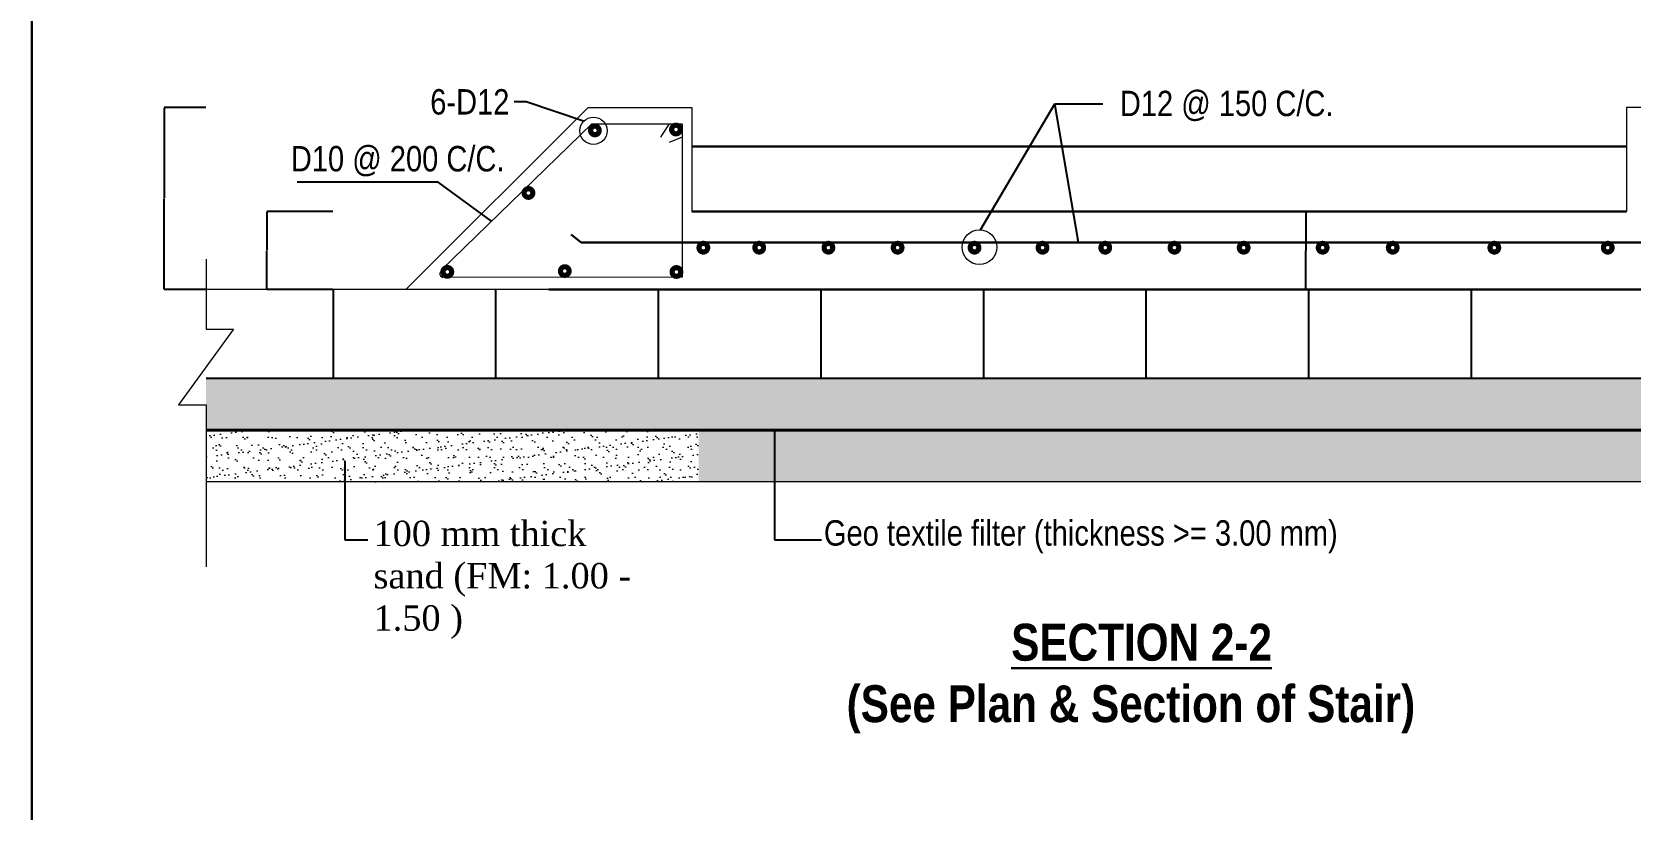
# Model space of a CAD drawing. Header units: inches. Extents: x 89000 to 1304432, y -10828 to 220529.
# Drawn here: x 798694 to 802739, y 79972 to 81940 of the extents above; entities that cross this region are included whole.
import ezdxf

# ---------------------------------------------------------------- set-up
doc = ezdxf.new("R2010")
doc.units = ezdxf.units.IN
doc.header["$LTSCALE"] = 7
doc.header["$MEASUREMENT"] = 0
doc.layers.add('Blocks', color=11, linetype='Continuous', lineweight=9)
doc.layers.add('Layer1', color=7, linetype='Continuous', lineweight=13)
doc.styles.get("Standard").update_dxf_attribs({"font": 'arial.ttf'})
doc.styles.add('TIMES', font='ARIALN.TTF')
doc.dimstyles.get("Standard").update_dxf_attribs({"dimtxt": 0.18, "dimasz": 0.18, "dimexe": 0.18, "dimexo": 0.0625, "dimgap": 0.09, "dimtad": 0, "dimtih": 1, "dimtoh": 1, "dimdec": 4, "dimzin": 0, "dimdsep": 46, "dimtxsty": 'Standard', "dimcen": 0.09, "dimadec": 0, "dimazin": 0, "dimtfac": 1, "dimtdec": 4, "dimtofl": 0, "dimtmove": 0, "dimatfit": 3, "dimfxl": 1, "dimtolj": 1, "dimtzin": 0, "dimarcsym": 0})
pattern_1 = [(50, (509985.74, 83518.1), (127.52927, -11.15736), [13.335, -146.685]), (355, (509985.74, 83518.1), (-24.66998, 133.73965), [10.668, -117.348]), (100.451, (509996.36, 83517.17), (102.85975, 122.58168), [11.333, -124.663]), (46.1842, (509985.74, 83553.66), (189.75533, -29.42963), [20.0025, -220.0275]), (96.6356, (510001.55, 83551.2), (166.18296, 173.19789), [16.9995, -186.9945]), (351.184, (509985.74, 83553.66), (166.18322, 173.19758), [16.002, -176.022]), (21, (510003.52, 83544.77), (106.130416, -71.585863), [13.335, -146.685]), (326, (510003.52, 83544.77), (43.26142, 128.931576), [10.668, -117.348]), (71.4514, (510012.36, 83538.8), (149.391544, 57.346), [11.333, -124.663]), (37.5, (509985.736, 83518.1), (2.162022, 59.188527), [0, -115.9256, 0, -119.126, 0, -117.7925]), (7.5, (509985.736, 83518.1), (46.773764, 70.126402), [0, -67.9196, 0, -113.2586, 0, -44.8945]), (327.5, (509946.087, 83518.1), (94.913417, -4.010121), [0, -44.45, 0, -138.684, 0, -184.023]), (317.5, (509928.31, 83518.1), (103.690427, 17.798544), [0, -57.785, 0, -92.1004, 0, -130.683])]
pattern_2 = [(37.5, (509985.736, 83518.1), (-1.280025, 39.153059), [0, -30.8864, 0, -34.544, 0, -33.02]), (7.5, (509985.736, 83518.1), (35.961863, 57.346008), [0, -16.6624, 0, -27.8384, 0, -10.668]), (327.5, (509960.742, 83518.1), (63.2793896, 0.1149748), [0, -10.16, 0, -36.576, 0, -47.752]), (317.5, (509960.74, 83518.1), (61.084516, 17.834346), [0, -5.08, 0, -23.9776, 0, -27.432])]

# ---------------------------------------------------------------- blocks, each defined once
blk = doc.blocks.new('*D279')
at = {"layer": 'Defpoints', "color": 0, "transparency": 16777216}
for p in [(799289.2, 81485.2), (799455.8, 81485.2), (799455.1, 81288.1)]:
    blk.add_point(p, dxfattribs=at)
at = {"layer": 'Layer1', "color": 0, "lineweight": -2, "transparency": 16777216}
for p, q in [((799455.7, 81485.2), (799289, 81485.2)), ((799455.1, 81288.1), (799289, 81288.1))]:
    blk.add_line(p, q, dxfattribs=at)
at = {"layer": 'Layer1', "color": 7, "lineweight": -2, "transparency": 16777216}
for p, q in [((799289.2, 81484.4), (799289.2, 81387.2)), ((799289.2, 81288.9), (799289.2, 81386))]:
    blk.add_line(p, q, dxfattribs=at)
at = {"layer": 'Layer1', "color": 7, "transparency": 16777216}
for points in [[(799289.1, 81484.4), (799289.4, 81484.4), (799289.2, 81485.2)], [(799289.1, 81288.9), (799289.4, 81288.9), (799289.2, 81288.1)]]:
    blk.add_solid(points, dxfattribs=at)
at = {"layer": 'Layer1', "color": 0, "lineweight": 30, "transparency": 16777216, "insert": (799289.2, 81386.6), "char_height": 0.8, "attachment_point": 5}
blk.add_mtext('\\A1;200', dxfattribs=at)
blk = doc.blocks.new('*D283')
at = {"layer": 'Defpoints', "color": 0, "transparency": 16777216}
for p in [(799029.2, 81749.1), (799134.2, 81749.1), (799134.4, 81288.1)]:
    blk.add_point(p, dxfattribs=at)
at = {"layer": 'Layer1', "color": 0, "lineweight": -2, "transparency": 16777216}
for p, q in [((799134.1, 81749.1), (799029, 81749.1)), ((799134.4, 81288.1), (799029, 81288.1))]:
    blk.add_line(p, q, dxfattribs=at)
at = {"layer": 'Layer1', "color": 7, "lineweight": -2, "transparency": 16777216}
for p, q in [((799029.2, 81748.3), (799029.2, 81519.2)), ((799029.2, 81288.9), (799029.2, 81518))]:
    blk.add_line(p, q, dxfattribs=at)
at = {"layer": 'Layer1', "color": 7, "transparency": 16777216}
for points in [[(799029.1, 81748.3), (799029.3, 81748.3), (799029.2, 81749.1)], [(799029.1, 81288.9), (799029.3, 81288.9), (799029.2, 81288.1)]]:
    blk.add_solid(points, dxfattribs=at)
at = {"layer": 'Layer1', "color": 0, "lineweight": 30, "transparency": 16777216, "insert": (799029.2, 81518.6), "char_height": 0.8, "attachment_point": 5}
blk.add_mtext('\\A1;400', dxfattribs=at)
blk = doc.blocks.new('*D288')
at = {"layer": 'Defpoints', "color": 0, "transparency": 16777216}
for p in [(801919.1, 81485.2), (802025, 81485.2), (802024.3, 81288.1)]:
    blk.add_point(p, dxfattribs=at)
at = {"layer": 'Layer1', "color": 0, "lineweight": -2, "transparency": 16777216}
for p, q in [((802024.9, 81485.2), (801918.9, 81485.2)), ((802024.3, 81288.1), (801918.9, 81288.1))]:
    blk.add_line(p, q, dxfattribs=at)
at = {"layer": 'Layer1', "color": 7, "lineweight": -2, "transparency": 16777216}
for p, q in [((801919.1, 81484.7), (801919.1, 81387)), ((801919.1, 81288.5), (801919.1, 81386.3))]:
    blk.add_line(p, q, dxfattribs=at)
at = {"layer": 'Layer1', "color": 7, "transparency": 16777216}
for points in [[(801919, 81484.7), (801919.2, 81484.7), (801919.1, 81485.2)], [(801919, 81288.5), (801919.2, 81288.5), (801919.1, 81288.1)]]:
    blk.add_solid(points, dxfattribs=at)
at = {"layer": 'Layer1', "color": 0, "lineweight": 30, "transparency": 16777216, "insert": (801919.1, 81386.6), "char_height": 0.55, "attachment_point": 5}
blk.add_mtext('\\A1;200', dxfattribs=at)
blk = doc.blocks.new('*D315')
at = {"layer": 'Defpoints', "color": 0, "transparency": 16777216}
for p in [(799289.2, 81485.2), (799455.8, 81485.2), (799455.1, 81288.1)]:
    blk.add_point(p, dxfattribs=at)
at = {"layer": 'Layer1', "color": 0, "lineweight": -2, "transparency": 16777216}
for p, q in [((799455.7, 81485.2), (799289, 81485.2)), ((799455.1, 81288.1), (799289, 81288.1))]:
    blk.add_line(p, q, dxfattribs=at)
at = {"layer": 'Layer1', "color": 7, "lineweight": -2, "transparency": 16777216}
for p, q in [((799289.2, 81484.4), (799289.2, 81387.2)), ((799289.2, 81288.9), (799289.2, 81386))]:
    blk.add_line(p, q, dxfattribs=at)
at = {"layer": 'Layer1', "color": 7, "transparency": 16777216}
for points in [[(799289.1, 81484.4), (799289.4, 81484.4), (799289.2, 81485.2)], [(799289.1, 81288.9), (799289.4, 81288.9), (799289.2, 81288.1)]]:
    blk.add_solid(points, dxfattribs=at)
at = {"layer": 'Layer1', "color": 0, "lineweight": 30, "transparency": 16777216, "insert": (799289.2, 81386.6), "char_height": 0.8, "attachment_point": 5}
blk.add_mtext('\\A1;200', dxfattribs=at)
blk = doc.blocks.new('*D320')
at = {"layer": 'Defpoints', "color": 0, "transparency": 16777216}
for p in [(799029.2, 81749.1), (799134.2, 81749.1), (799134.4, 81288.1)]:
    blk.add_point(p, dxfattribs=at)
at = {"layer": 'Layer1', "color": 0, "lineweight": -2, "transparency": 16777216}
for p, q in [((799134.1, 81749.1), (799029, 81749.1)), ((799134.4, 81288.1), (799029, 81288.1))]:
    blk.add_line(p, q, dxfattribs=at)
at = {"layer": 'Layer1', "color": 7, "lineweight": -2, "transparency": 16777216}
for p, q in [((799029.2, 81748.3), (799029.2, 81519.2)), ((799029.2, 81288.9), (799029.2, 81518))]:
    blk.add_line(p, q, dxfattribs=at)
at = {"layer": 'Layer1', "color": 7, "transparency": 16777216}
for points in [[(799029.1, 81748.3), (799029.3, 81748.3), (799029.2, 81749.1)], [(799029.1, 81288.9), (799029.3, 81288.9), (799029.2, 81288.1)]]:
    blk.add_solid(points, dxfattribs=at)
at = {"layer": 'Layer1', "color": 0, "lineweight": 30, "transparency": 16777216, "insert": (799029.2, 81518.6), "char_height": 0.8, "attachment_point": 5}
blk.add_mtext('\\A1;400', dxfattribs=at)
blk = doc.blocks.new('*D326')
at = {"layer": 'Defpoints', "color": 0, "transparency": 16777216}
for p in [(801919.1, 81485.2), (802025, 81485.2), (802024.3, 81288.1)]:
    blk.add_point(p, dxfattribs=at)
at = {"layer": 'Layer1', "color": 0, "lineweight": -2, "transparency": 16777216}
for p, q in [((802024.9, 81485.2), (801918.9, 81485.2)), ((802024.3, 81288.1), (801918.9, 81288.1))]:
    blk.add_line(p, q, dxfattribs=at)
at = {"layer": 'Layer1', "color": 7, "lineweight": -2, "transparency": 16777216}
for p, q in [((801919.1, 81484.7), (801919.1, 81387)), ((801919.1, 81288.5), (801919.1, 81386.3))]:
    blk.add_line(p, q, dxfattribs=at)
at = {"layer": 'Layer1', "color": 7, "transparency": 16777216}
for points in [[(801919, 81484.7), (801919.2, 81484.7), (801919.1, 81485.2)], [(801919, 81288.5), (801919.2, 81288.5), (801919.1, 81288.1)]]:
    blk.add_solid(points, dxfattribs=at)
at = {"layer": 'Layer1', "color": 0, "lineweight": 30, "transparency": 16777216, "insert": (801919.1, 81386.6), "char_height": 0.55, "attachment_point": 5}
blk.add_mtext('\\A1;200', dxfattribs=at)

msp = doc.modelspace()

# ---------------------------------------------------------------- hatches: boundary and pattern name
at = {"layer": 'Blocks', "lineweight": 9, "ltscale": 0.05}
h = msp.add_hatch(dxfattribs=at)
h.set_pattern_fill('AR-CONC', color=0, scale=0.7, style=0)
h.set_pattern_definition(pattern_1)
h.paths.add_polyline_path([(803959.60081, 81062.13988), (799135.19119, 81062.13988), (799135.19119, 80931.63988), (803959.60081, 80931.63988)])
h = msp.add_hatch(dxfattribs=at)
h.set_pattern_fill('AR-CONC', color=0, scale=0.7, style=0)
h.set_pattern_definition(pattern_1)
h.paths.add_polyline_path([(803959.60081, 81062.13988), (799135.19119, 81062.13988), (799135.19119, 80931.63988), (803959.60081, 80931.63988)])
h = msp.add_hatch(dxfattribs=at)
h.set_pattern_fill('AR-SAND', color=0, scale=0.8, style=0)
h.set_pattern_definition(pattern_2)
h.paths.add_polyline_path([(799135.19119, 80931.63988), (799135.19119, 80801.13988), (800382.04834, 80801.13988), (800382.04834, 80931.63988)])
h = msp.add_hatch(dxfattribs=at)
h.set_pattern_fill('AR-SAND', color=0, scale=0.8, style=0)
h.set_pattern_definition(pattern_2)
h.paths.add_polyline_path([(799135.19119, 80931.63988), (799135.19119, 80801.13988), (800382.04834, 80801.13988), (800382.04834, 80931.63988)])
h = msp.add_hatch(dxfattribs=at)
h.set_pattern_fill('AR-SAND', color=0, scale=0.8, style=0)
h.set_pattern_definition(pattern_2)
h.paths.add_polyline_path([(803959.60081, 80931.63988), (800382.04834, 80931.63988), (800382.04834, 80801.13988), (803959.60081, 80801.13988)])
h = msp.add_hatch(dxfattribs=at)
h.set_pattern_fill('AR-SAND', color=0, scale=0.8, style=0)
h.set_pattern_definition(pattern_2)
h.paths.add_polyline_path([(803959.60081, 80931.63988), (800382.04834, 80931.63988), (800382.04834, 80801.13988), (803959.60081, 80801.13988)])

# ---------------------------------------------------------------- linework, layer by layer
at = {"color": 0, "linetype": 'Continuous', "lineweight": -3, "ltscale": 0.5}
for p, q in [((799456.52822, 81288.08574), (799456.52822, 81063.16985)), ((799456.52822, 81288.08574), (799456.52822, 81063.16985)), ((799868.045, 81288.08574), (799868.045, 81063.16985)), ((799868.045, 81288.08574), (799868.045, 81063.16985)), ((800279.56177, 81288.08574), (800279.56177, 81063.16985)), ((800279.56177, 81288.08574), (800279.56177, 81063.16985)), ((800691.07855, 81288.08574), (800691.07855, 81063.16985)), ((800691.07855, 81288.08574), (800691.07855, 81063.16985)), ((801102.59533, 81288.08574), (801102.59533, 81063.16985)), ((801102.59533, 81288.08574), (801102.59533, 81063.16985)), ((801514.11211, 81288.08574), (801514.11211, 81063.16985)), ((801514.11211, 81288.08574), (801514.11211, 81063.16985)), ((801925.62889, 81288.08574), (801925.62889, 81063.16985)), ((801925.62889, 81288.08574), (801925.62889, 81063.16985)), ((802337.14567, 81288.08574), (802337.14567, 81063.16985)), ((802337.14567, 81288.08574), (802337.14567, 81063.16985)), ((799135.19119, 81063.16985), (803969.67266, 81063.16985)), ((799135.19119, 81063.16985), (803969.67266, 81063.16985))]:
    msp.add_line(p, q, dxfattribs=at)
at = {"layer": 'Blocks', "color": 0, "lineweight": 13, "ltscale": 0.05}
for p, q in [((800101.996, 81749.10445), (799640.97729, 81288.08574)), ((800101.996, 81749.10445), (799640.97729, 81288.08574)), ((800101.996, 81749.10445), (800364.796, 81749.10445)), ((800101.996, 81749.10445), (800364.796, 81749.10445)), ((800364.796, 81749.10445), (800364.796, 81485.18574)), ((800364.796, 81749.10445), (800364.796, 81485.18574)), ((802729.996, 81749.10445), (802729.996, 81485.18574)), ((802992.796, 81749.10445), (802729.996, 81749.10445)), ((802729.996, 81749.10445), (802729.996, 81485.18574)), ((802729.996, 81749.10445), (802729.996, 81485.18574)), ((802992.796, 81749.10445), (802729.996, 81749.10445)), ((802729.996, 81749.10445), (802729.996, 81485.18574)), ((800111.78978, 81707.80842), (799730.73418, 81338.13268)), ((800111.78978, 81707.80842), (799730.73418, 81338.13268)), ((800111.78978, 81707.80842), (800340.496, 81707.80842)), ((800111.78978, 81707.80842), (800340.496, 81707.80842)), ((800340.496, 81707.80842), (800340.496, 81318.91323)), ((800340.496, 81707.80842), (800340.496, 81318.91323)), ((800340.496, 81318.91323), (799734.40944, 81318.47289)), ((800340.496, 81318.91323), (799734.40944, 81318.47289)), ((800039.66454, 81288.08574), (799135.19119, 81288.08574)), ((800039.66454, 81288.08574), (799135.19119, 81288.08574)), ((800002.996, 81288.08574), (803959.60081, 81288.08574)), ((800002.996, 81288.08574), (803959.60081, 81288.08574)), ((803959.60081, 80801.13988), (799135.19119, 80801.13988)), ((803959.60081, 80801.13988), (799135.19119, 80801.13988))]:
    msp.add_line(p, q, dxfattribs=at)
at = {"layer": 'Blocks', "color": 0, "lineweight": 40, "ltscale": 0.05}
msp.add_line((803959.60081, 80931.63988), (799135.19119, 80931.63988), dxfattribs=at)
msp.add_line((803959.60081, 80931.63988), (799135.19119, 80931.63988), dxfattribs=at)
at = {"layer": 'Blocks', "color": 0, "lineweight": 13, "ltscale": 0.05}
for points in [[(800307.33849, 81707.80842), (800289.45904, 81680.2028), (800285.39982, 81673.93542)], [(800307.33849, 81707.80842), (800289.45904, 81680.2028), (800285.39982, 81673.93542)], [(800340.496, 81673.93542), (800307.33849, 81660.56122)], [(800340.496, 81673.93542), (800307.33849, 81660.56122)], [(799135.19119, 81364.42885), (799135.19119, 81187.41156), (799204.44564, 81187.41156), (799065.09808, 80996.02485), (799135.19119, 80996.02485), (799135.19119, 80585.44548)], [(799135.19119, 81364.42885), (799135.19119, 81187.41156), (799204.44564, 81187.41156), (799065.09808, 80996.02485), (799135.19119, 80996.02485), (799135.19119, 80585.44548)], [(799730.73418, 81338.13268), (799726.25415, 81327.76869), (799728.13443, 81322.75473), (799734.40944, 81318.47289)], [(799730.73418, 81338.13268), (799726.25415, 81327.76869), (799728.13443, 81322.75473), (799734.40944, 81318.47289)]]:
    msp.add_lwpolyline(points, dxfattribs=at)
for centre, radius in [((800115.8431, 81690.03254), 34.61008), ((800115.8431, 81690.03254), 34.61008), ((801092.52907, 81395.35521), 44.02274), ((801092.52907, 81395.35521), 44.02274)]:
    msp.add_circle(centre, radius, dxfattribs=at)
at = {"layer": 'Layer1', "color": 7, "lineweight": 30}
for p, q in [((802729.996, 81650.10445), (800364.796, 81650.10445)), ((802729.996, 81650.10445), (800364.796, 81650.10445)), ((802729.996, 81485.18574), (800364.796, 81485.18574)), ((802729.996, 81485.18574), (800364.796, 81485.18574)), ((800084.0722, 81406.82783), (800059.2503, 81427.45412)), ((800084.0722, 81406.82783), (800059.2503, 81427.45412)), ((800084.0722, 81406.82783), (803024.01505, 81406.82783)), ((800084.0722, 81406.82783), (803024.01505, 81406.82783)), ((803091.796, 81288.08574), (800002.996, 81288.08574)), ((803091.796, 81288.08574), (800002.996, 81288.08574))]:
    msp.add_line(p, q, dxfattribs=at)
msp.add_lwpolyline([(807440.0259, 77510.64137), (798694.33203, 77510.64137), (798694.33203, 85246.81594), (809804.24005, 85246.81594), (809804.24005, 79158.32243), (809804.24005, 77762.86438), (809804.24005, 77510.64137)], close=True, dxfattribs=at)
msp.add_lwpolyline([(807440.0259, 77510.64137), (798694.33203, 77510.64137), (798694.33203, 85246.81594), (809804.24005, 85246.81594), (809804.24005, 79158.32243), (809804.24005, 77762.86438), (809804.24005, 77510.64137)], close=True, dxfattribs=at)
at = {"layer": 'Layer1', "color": 7, "lineweight": 30, "const_width": 21.89633}
for points in [[(800317.82101, 81693.12769, 1), (800330.9588, 81693.12769, 1)], [(800317.82101, 81693.12769, 1), (800330.9588, 81693.12769, 1)], [(800112.5748, 81690.81457, 1), (800125.7126, 81690.81457, 1)], [(800112.5748, 81690.81457, 1), (800125.7126, 81690.81457, 1)], [(799944.45384, 81532.39907, 1), (799957.59164, 81532.39907, 1)], [(799944.45384, 81532.39907, 1), (799957.59164, 81532.39907, 1)], [(800387.19063, 81393.83668, -1), (800400.32842, 81393.83668, -1)], [(800387.19063, 81393.83668, -1), (800400.32842, 81393.83668, -1)], [(800528.5676, 81393.83668, -1), (800541.70539, 81393.83668, -1)], [(800528.5676, 81393.83668, -1), (800541.70539, 81393.83668, -1)], [(800703.7382, 81393.83668, -1), (800716.87599, 81393.83668, -1)], [(800703.7382, 81393.83668, -1), (800716.87599, 81393.83668, -1)], [(800878.9088, 81393.83668, -1), (800892.04659, 81393.83668, -1)], [(800878.9088, 81393.83668, -1), (800892.04659, 81393.83668, -1)], [(801073.5135, 81393.83668, -1), (801086.6513, 81393.83668, -1)], [(801073.5135, 81393.83668, -1), (801086.6513, 81393.83668, -1)], [(801245.74519, 81393.83668, -1), (801258.88298, 81393.83668, -1)], [(801245.74519, 81393.83668, -1), (801258.88298, 81393.83668, -1)], [(801404.4206, 81393.83668, -1), (801417.55839, 81393.83668, -1)], [(801404.4206, 81393.83668, -1), (801417.55839, 81393.83668, -1)], [(801579.5912, 81393.83668, -1), (801592.72899, 81393.83668, -1)], [(801579.5912, 81393.83668, -1), (801592.72899, 81393.83668, -1)], [(801754.7618, 81393.83668, -1), (801767.89959, 81393.83668, -1)], [(801754.7618, 81393.83668, -1), (801767.89959, 81393.83668, -1)], [(801954.69438, 81393.83668, -1), (801967.83217, 81393.83668, -1)], [(801954.69438, 81393.83668, -1), (801967.83217, 81393.83668, -1)], [(802132.09955, 81393.83668, -1), (802145.23735, 81393.83668, -1)], [(802132.09955, 81393.83668, -1), (802145.23735, 81393.83668, -1)], [(802389.24739, 81393.83668, -1), (802402.38518, 81393.83668, -1)], [(802389.24739, 81393.83668, -1), (802402.38518, 81393.83668, -1)], [(802676.36944, 81393.83668, -1), (802689.50724, 81393.83668, -1)], [(802676.36944, 81393.83668, -1), (802689.50724, 81393.83668, -1)], [(799739.10739, 81332.68165, 1), (799752.24519, 81332.68165, 1)], [(799739.10739, 81332.68165, 1), (799752.24519, 81332.68165, 1)], [(800036.41795, 81334.59759, 1), (800049.55575, 81334.59759, 1)], [(800036.41795, 81334.59759, 1), (800049.55575, 81334.59759, 1)], [(800319.04362, 81332.33671, 1), (800332.18142, 81332.33671, 1)], [(800319.04362, 81332.33671, 1), (800332.18142, 81332.33671, 1)]]:
    msp.add_lwpolyline(points, format="xyb", close=True, dxfattribs=at)

# ---------------------------------------------------------------- texts
at = {"layer": 'Layer1', "color": 7, "lineweight": 30, "attachment_point": 1, "style": 'TIMES'}
for s, insert, char_height, width in [('6-D12', (799702.46556, 81795.31765), 64.22922, 562.8350962), ('6-D12', (799702.46556, 81795.31765), 64.22922, 562.8350962), ('D12 @ 150 C/C.', (801447.93057, 81791.25195), 64.22922, 562.8350962), ('D12 @ 150 C/C.', (801447.93057, 81791.25195), 64.22922, 562.8350962), ('D10 @ 200 C/C.', (799349.58066, 81651.32708), 64.22922, 562.8350962), ('D10 @ 200 C/C.', (799349.58066, 81651.32708), 64.22922, 562.8350962), ('{\\fTimes New Roman|b0|i0|c0|p18;100 mm thick sand (FM: 1.00 - 1.50 )}', (799558.91523, 80702.38877), 64.22922, 737.9087199), ('{\\fTimes New Roman|b0|i0|c0|p18;100 mm thick sand (FM: 1.00 - 1.50 )}', (799558.91523, 80702.38877), 64.22922, 737.9087199), ('Geo textile filter (thickness >= 3.00 mm)', (800698.8849, 80703.58007), 64.22922, 1945.2570562), ('Geo textile filter (thickness >= 3.00 mm)', (800698.8849, 80703.58007), 64.22922, 1945.2570562), ('{\\fArial Narrow|b1|i0|c0|p34;                             \\LSECTION 2-2\\P\\l               (See Plan & Section of Stair)}', (800310.06018, 80441.52272), 93.42432, 2941.4312371), ('{\\fArial Narrow|b1|i0|c0|p34;                             \\LSECTION 2-2\\P\\l               (See Plan & Section of Stair)}', (800310.06018, 80441.52272), 93.42432, 2941.4312371)]:
    msp.add_mtext(s, dxfattribs=dict(at, insert=insert, char_height=char_height, width=width))

# ---------------------------------------------------------------- dimensions: what is measured, and where the dimension line sits
at = {"layer": 'Layer1', "color": 7, "lineweight": 30}
for base, p1, p2, text, override, picture, middle in [((799029.20647, 81749.10445), (799134.43177, 81288.08574), (799134.20929, 81749.10445), '400', {"dimtxt": 0.8, "dimasz": 0.8, "dimgap": 0.2, "dimtad": 1, "dimdec": 2, "dimrnd": 0.002, "dimpost": 'm', "dimcen": 0.05, "dimclrd": 7, "dimadec": 1, "dimtdec": 2, "dimfrac": 2}, '*D283', (799029.20647, 81518.5951)), ((799029.20647, 81749.10445), (799134.43177, 81288.08574), (799134.20929, 81749.10445), '400', {"dimtxt": 0.8, "dimasz": 0.8, "dimgap": 0.2, "dimtad": 1, "dimdec": 2, "dimrnd": 0.002, "dimpost": 'm', "dimcen": 0.05, "dimclrd": 7, "dimadec": 1, "dimtdec": 2, "dimfrac": 2}, '*D320', (799029.20647, 81518.5951)), ((801919.10328, 81485.18574), (802024.32859, 81288.08574), (802024.99605, 81485.18574), '200', {"dimtxt": 0.55, "dimasz": 0.45, "dimtad": 1, "dimdec": 2, "dimrnd": 0.002, "dimpost": 'm', "dimcen": 0.05, "dimclrd": 7, "dimadec": 1, "dimtdec": 2, "dimfrac": 2}, '*D288', (801919.10328, 81386.63574)), ((801919.10328, 81485.18574), (802024.32859, 81288.08574), (802024.99605, 81485.18574), '200', {"dimtxt": 0.55, "dimasz": 0.45, "dimtad": 1, "dimdec": 2, "dimrnd": 0.002, "dimpost": 'm', "dimcen": 0.05, "dimclrd": 7, "dimadec": 1, "dimtdec": 2, "dimfrac": 2}, '*D326', (801919.10328, 81386.63574))]:
    dim = msp.add_linear_dim(base=base, p1=p1, p2=p2, angle=270, text=text, dimstyle='Standard', override=override, dxfattribs=at)
    dim.commit()
    dim.dimension.update_dxf_attribs({"geometry": picture, "text_midpoint": middle})
for picture in ['*D279', '*D315']:
    dim = msp.add_linear_dim(base=(799289.22198, 81485.18574), p1=(799455.13943, 81288.08574), p2=(799455.80689, 81485.18574), angle=270, text='200', dimstyle='Standard', override={"dimtxt": 0.8, "dimasz": 0.8, "dimgap": 0.2, "dimtad": 1, "dimdec": 2, "dimrnd": 0.002, "dimpost": 'm', "dimcen": 0.05, "dimclrd": 7, "dimadec": 1, "dimtdec": 2, "dimfrac": 2}, dxfattribs=at)
    dim.commit()
    dim.dimension.update_dxf_attribs({"geometry": picture, "text_midpoint": (799289.22198, 81386.63574), "dimtype": 160})

# ---------------------------------------------------------------- leaders
at = {"layer": 'Layer1', "color": 7, "lineweight": 20}
for points in [[(800090.75744, 81713.8772), (799945.33541, 81763.29947), (799914.53017, 81763.03838)], [(800090.75744, 81713.8772), (799945.33541, 81763.29947), (799914.53017, 81763.03838)], [(801094.98352, 81439.30947), (801283.16422, 81758.14201), (801405.17943, 81758.11033)], [(801094.98352, 81439.30947), (801283.16422, 81758.14201), (801405.17943, 81758.11033)], [(801343.21899, 81406.82783), (801283.16422, 81758.14201), (801405.17943, 81758.11033)], [(801343.21899, 81406.82783), (801283.16422, 81758.14201), (801405.17943, 81758.11033)], [(799857.09676, 81460.65029), (799722.30912, 81559.8739), (799366.01245, 81559.7485)], [(799857.09676, 81460.65029), (799722.30912, 81559.8739), (799366.01245, 81559.7485)], [(800574.03606, 80931.63988), (800574.03606, 80653.92165), (800692.43094, 80653.92165)], [(800574.03606, 80931.63988), (800574.03606, 80653.92165), (800692.43094, 80653.92165)], [(799486.43863, 80853.74892), (799486.43863, 80653.93619), (799544.30114, 80653.93619)], [(799486.43863, 80853.74892), (799486.43863, 80653.93619), (799544.30114, 80653.93619)]]:
    msp.add_leader(points, dimstyle='Standard', override={"dimtxt": 0.75, "dimasz": 0.75, "dimdec": 2, "dimrnd": 0.002, "dimpost": 'm', "dimcen": 0.05, "dimclrd": 7, "dimadec": 1, "dimtdec": 2, "dimfrac": 2}, dxfattribs=at)

doc.saveas('drawing.dxf')
